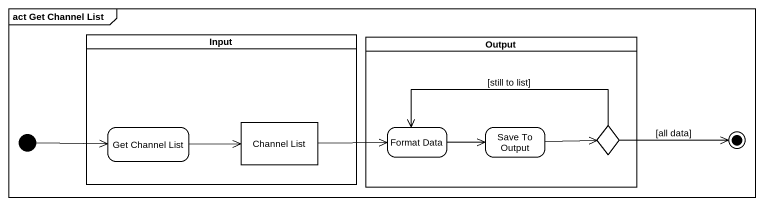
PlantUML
@startuml
mainframe act Get Channel List
hide empty description
state Input <<partition>> {
  state "Get Channel List" as Get_Channel_List
  state "Channel List" as Channel_List <<object>>
}
state Output <<partition>> {
  state "Format Data" as Format_Data
  state "Save To Output" as Save_To_Output
  state choice1 <<choice>>
}
state initial1 <<start>>
state final1 <<end>>
initial1 -right-> Get_Channel_List
Get_Channel_List -right-> Channel_List
Channel_List -right-> Format_Data
Format_Data -right-> Save_To_Output
Save_To_Output -right-> choice1
choice1 -left-> Format_Data : [still to list]
choice1 -right-> final1 : [all data]
@enduml
